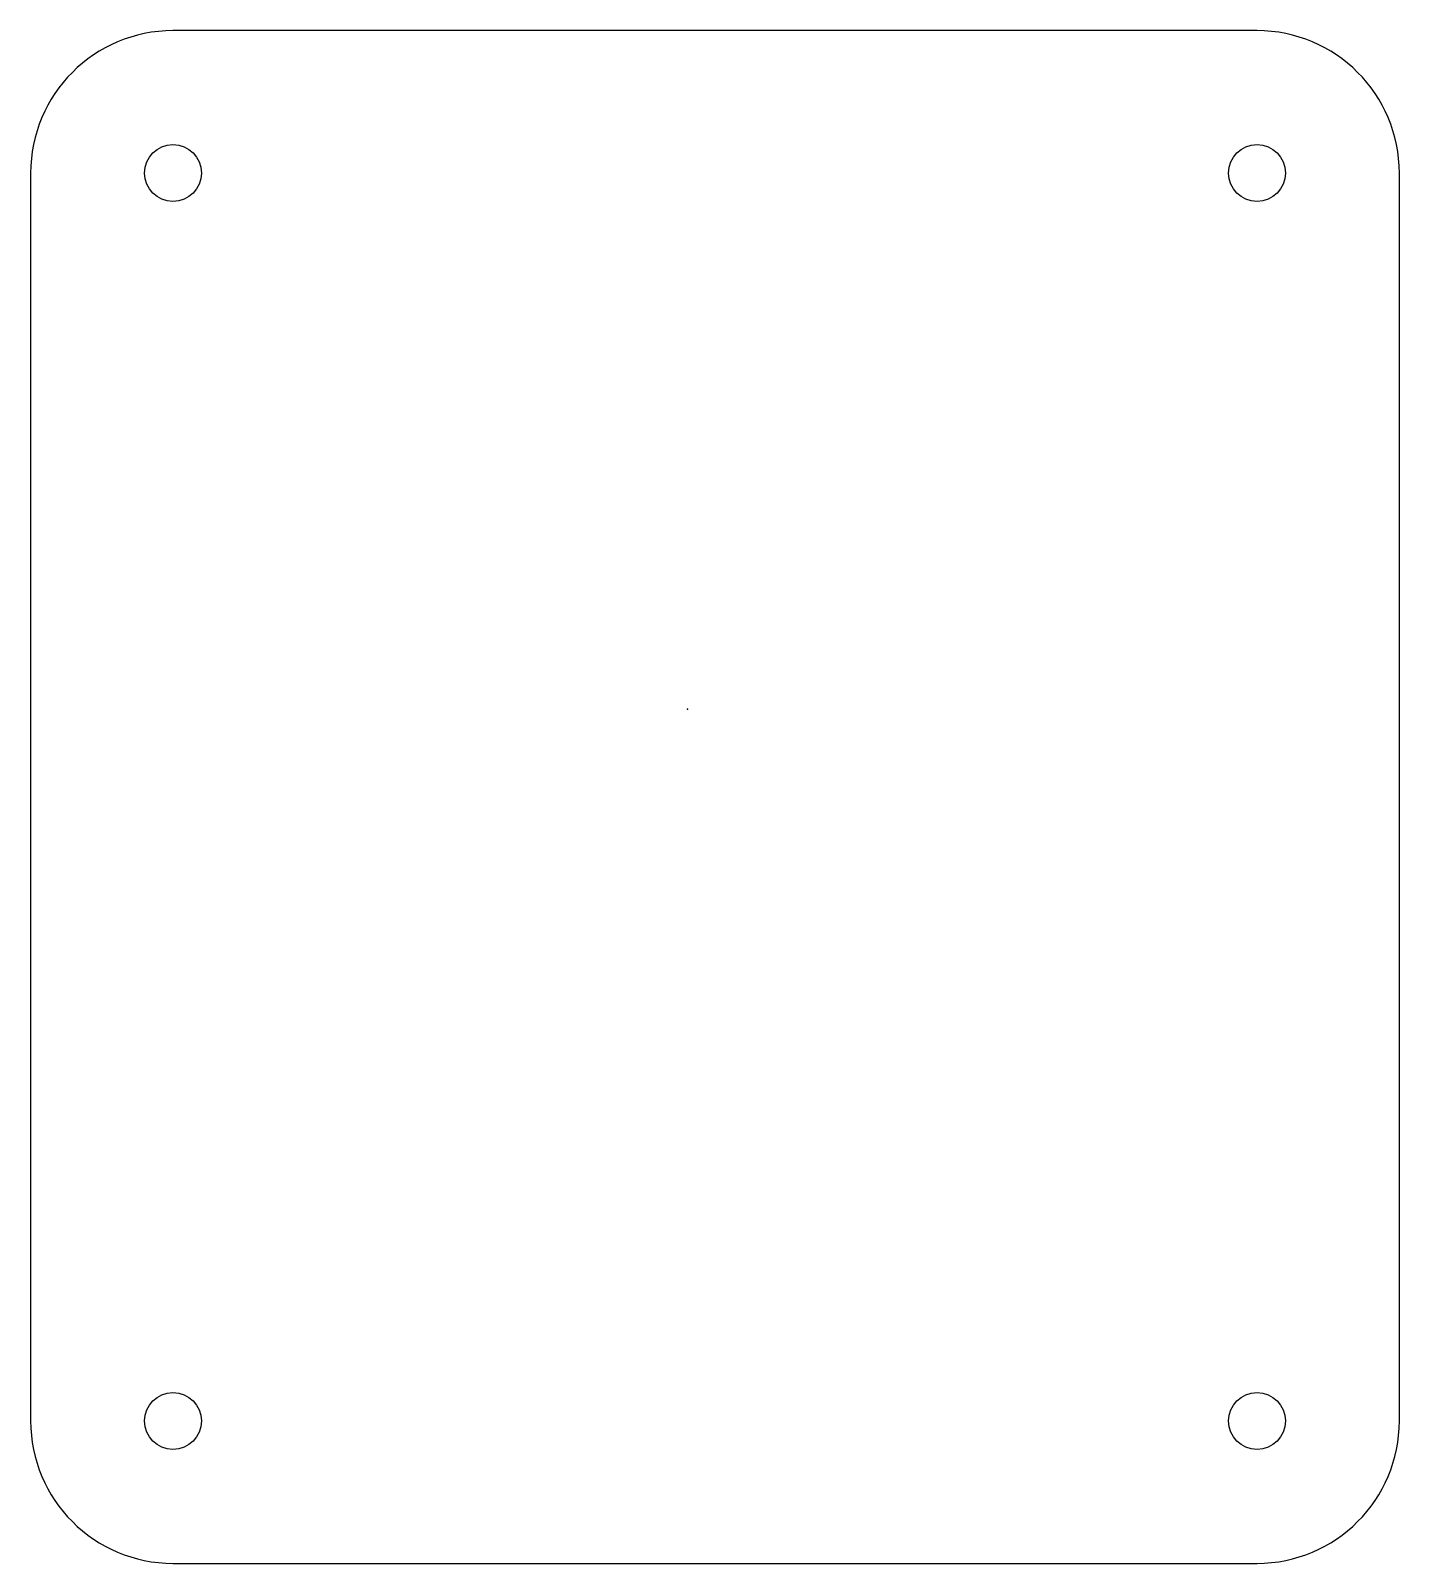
# Model space of a CAD drawing. Header units: millimetres. Extents: x -46 to 50, y -60 to 48.
import ezdxf

# ---------------------------------------------------------------- set-up
doc = ezdxf.new("R2010")
doc.units = ezdxf.units.MM
doc.header["$PDSIZE"] = -1

msp = doc.modelspace()

# ---------------------------------------------------------------- linework, layer by layer
at = {"color": 7, "linetype": 'Continuous', "lineweight": 25}
for p, q in [((40, 47.65), (-36.15, 47.65)), ((-46.15, 37.65), (-46.15, -50)), ((50, -50), (50, 37.65)), ((-36.15, -60), (40, -60))]:
    msp.add_line(p, q, dxfattribs=at)
for centre in [(-36.15, 37.65), (40, 37.65), (-36.15, -50), (40, -50)]:
    msp.add_circle(centre, 2, dxfattribs=at)
for centre, start, end in [((-36.15, 37.65), 90, 180), ((40, 37.65), 0, 90), ((-36.15, -50), 180, 270), ((40, -50), 270, 0)]:
    msp.add_arc(centre, 10, start, end, dxfattribs=at)
at = {"color": 7, "linetype": 'Continuous'}
msp.add_point((0, 0), dxfattribs=at)

doc.saveas('drawing.dxf')
